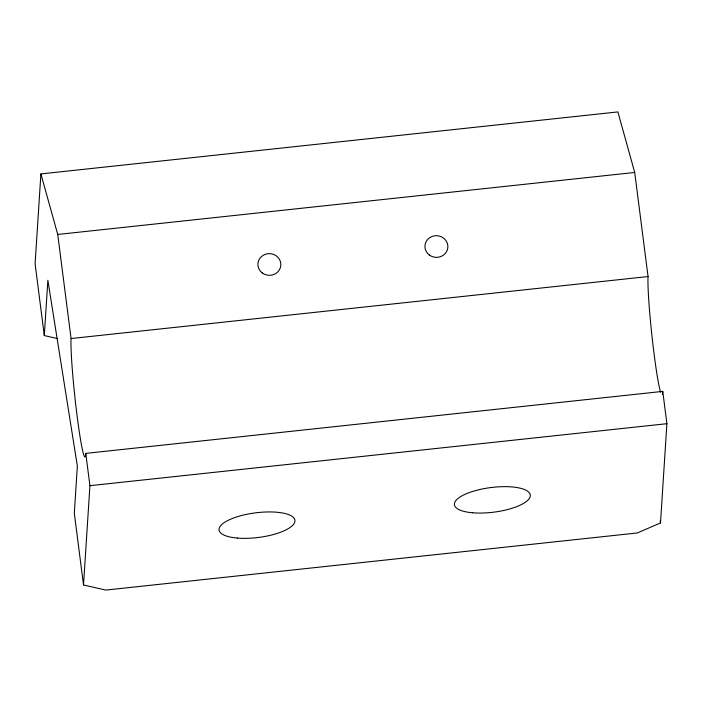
<?xml version="1.0" encoding="UTF-8"?>
<svg xmlns="http://www.w3.org/2000/svg" width="702" height="702" viewBox="0 0 702 702"><rect width="100%" height="100%" fill="white"/><g stroke="black" fill="none" stroke-linecap="round" stroke-linejoin="round"><path stroke-width="1.05" d="M660.6 392.251A61.197 3.633 83.9 0 1 651.895 335.354A61.197 3.633 83.9 0 1 648.051 276.544L634.713 172.464L617.883 111.925L40.9 173.92L35.1 263.785L44.296 335.565L57.029 338.478M44.296 335.565L47.868 280.265L77.352 466.067L74.315 513.197L83.512 584.977L105.8 590.075L637.232 532.976L660.494 522.99L666.9 423.692L662.758 391.391L85.776 453.387A61.197 3.633 83.9 0 1 77.123 416.075A61.197 3.633 83.9 0 1 71.069 338.539L57.731 234.459L40.9 173.92M83.512 584.977L89.917 485.687L85.776 453.387M57.731 234.459L634.713 172.464M71.069 338.539L648.051 276.544M89.917 485.687L666.9 423.692M660.213 520.814L660.494 522.99M662.758 391.391A61.197 3.633 83.9 0 1 662.363 394.217M262.302 272.955A11.478 10.837 3.7 0 0 280.739 266.076A11.478 10.837 3.7 0 0 265.102 254.387A11.478 10.837 3.7 0 0 262.302 272.955M429.326 255.001A11.478 10.837 3.7 0 0 447.762 248.131A11.478 10.837 3.7 0 0 432.125 236.442A11.478 10.837 3.7 0 0 429.326 255.001M472.674 512.785A38.241 12.39 -7.3 0 0 530.308 495.787A38.241 12.39 -7.3 0 0 474.078 491.014A38.241 12.39 -7.3 0 0 472.674 512.785M237.32 538.074A38.241 12.39 -7.3 0 0 294.963 521.068A38.241 12.39 -7.3 0 0 238.724 516.303A38.241 12.39 -7.3 0 0 237.32 538.074"/></g></svg>
